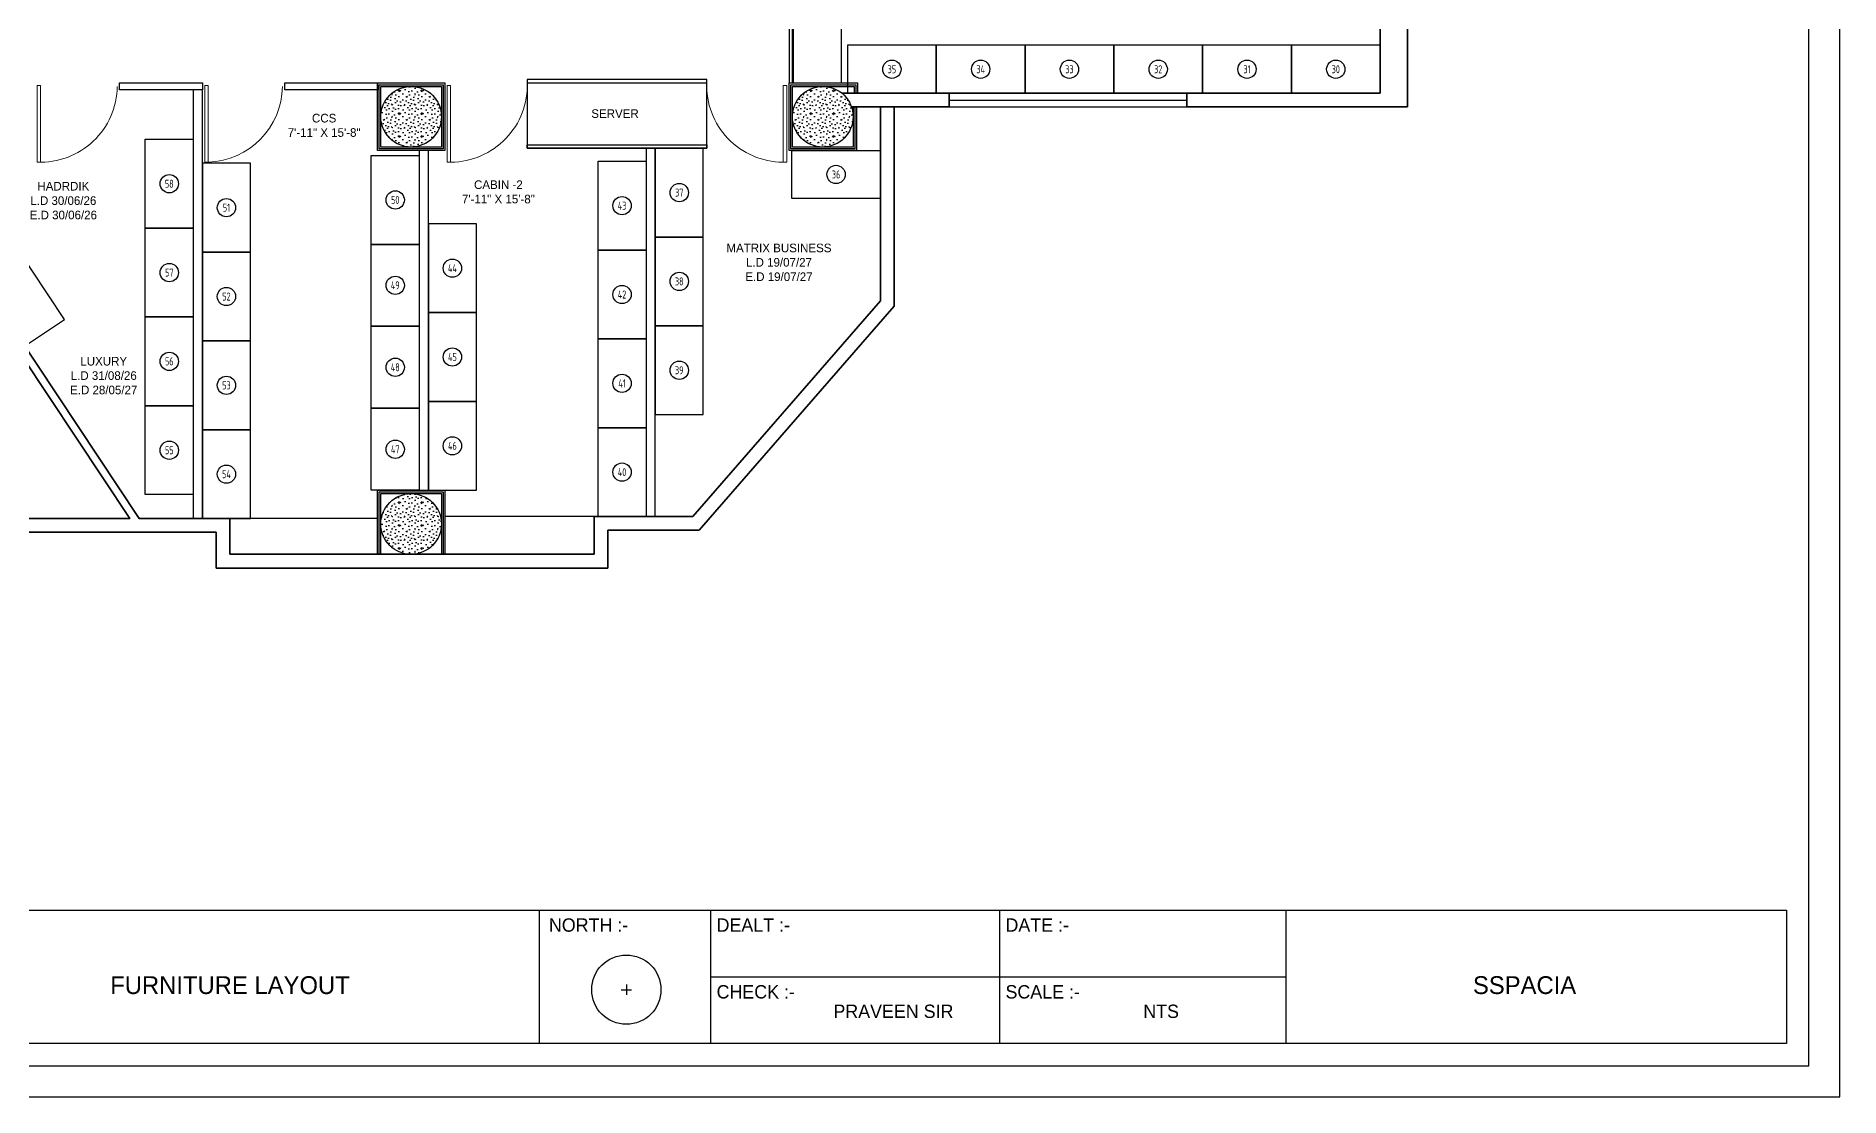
# Model space of a CAD drawing. Header units: millimetres. Extents: x 1886 to 3269, y 1050 to 1955.
# Drawn here: x 2480 to 3269, y 1050 to 1514 of the extents above; entities that cross this region are included whole.
import ezdxf
from ezdxf.enums import TextEntityAlignment as Align

# ---------------------------------------------------------------- set-up
doc = ezdxf.new("R2010")
doc.units = ezdxf.units.MM
for name, color, linetype in [('BH', 243, 'Continuous'), ('column', 5, 'Continuous'), ('door', 87, 'Continuous')]:
    doc.layers.add(name, color=color, linetype=linetype)
for name, color, linetype, lineweight in [('brick wall', 31, 'Continuous', 30), ('doors', 144, 'Continuous', 15), ('FUR', 12, 'Continuous', 30), ('Partition', 33, 'Continuous', 30), ('text', 7, 'Continuous', 15), ('WALL', 7, 'Continuous', 35)]:
    doc.layers.add(name, color=color, linetype=linetype, lineweight=lineweight)
doc.styles.add('VIBRANT', font='BKANT.TTF')
doc.styles.add('YQ_TEXT', font='SUPEROS.SHX', dxfattribs={"width": 0.8, "bigfont": 'HZDX.SHX'})
pattern_1 = [(0, (-226566.878, 28141.747), (0, 10), [0, -10]), (0, (-226566.778, 28138.247), (0, 10), [0, -10]), (0, (-226566.478, 28143.647), (0, 10), [0, -10]), (338.1986, (-226571.678, 28140.5468), (30.00000273, -9.999999105), [1.07703, -52.77462]), (216.8699, (-226570.678, 28140.1468), (29.999999178, 20.000001233), [0.5, -49.5]), (130.6013, (-226571.078, 28139.8468), (50.0000042124, -59.9999901816), [0.92195, -91.27349]), (206.5651, (-226574.378, 28138.647), (-9.99999158, -10.00001309), [0.22361, -22.13707]), (326.3099, (-226574.578, 28138.5468), (19.999995578, -10.000013345), [0.36056, -35.69496]), (108.4349, (-226574.278, 28138.3468), (-9.999984032, 20.000004346), [0.31623, -31.30655]), (225, (-226567.978, 28137.647), (-1e-15, -10.0000031), [0.42426, -13.71787]), (0, (-226568.278, 28137.347), (10, 10), [0.6, -9.4]), (135, (-226567.678, 28137.347), (-10.0000031, 0), [0.42426, -13.71787]), (251.5651, (-226569.178, 28144.0468), (9.999984032, 20.000004346), [0.31623, -31.30655]), (0, (-226569.278, 28143.747), (10, 10), [0.5, -9.5]), (143.1301, (-226568.778, 28143.7468), (-29.999999178, 20.000001233), [0.5, -49.5]), (213.6901, (-226574.478, 28144.1468), (19.999995578, 10.000013345), [0.36056, -35.69496]), (341.5651, (-226574.778, 28143.9468), (-20.000004346, 9.999984032), [0.63246, -30.99032]), (126.8699, (-226574.178, 28143.7468), (20.000001233, -29.999999178), [0.5, -49.5]), (0, (-226571.578, 28143.747), (0, 10), [0, -10]), (0, (-226574.278, 28141.147), (0, 10), [0, -10]), (0, (-226571.478, 28137.447), (0, 10), [0, -10]), (0, (-226568.778, 28140.547), (0, 10), [0, -10]), (0, (-226571.678, 28142.247), (0, 10), [0, -10]), (0, (-226573.878, 28142.547), (0, 10), [0, -10]), (0, (-226572.978, 28141.947), (0, 10), [0, -10]), (0, (-226573.378, 28139.547), (0, 10), [0, -10]), (0, (-226575.778, 28139.947), (0, 10), [0, -10]), (0, (-226575.678, 28142.247), (0, 10), [0, -10]), (0, (-226575.978, 28144.447), (0, 10), [0, -10]), (0, (-226572.878, 28144.847), (0, 10), [0, -10]), (0, (-226570.678, 28145.247), (0, 10), [0, -10]), (0, (-226567.178, 28144.847), (0, 10), [0, -10]), (0, (-226569.578, 28141.747), (0, 10), [0, -10]), (0, (-226570.578, 28143.547), (0, 10), [0, -10]), (0, (-226569.778, 28138.747), (0, 10), [0, -10]), (0, (-226572.778, 28138.247), (0, 10), [0, -10]), (0, (-226569.778, 28136.047), (0, 10), [0, -10]), (0, (-226573.078, 28136.647), (0, 10), [0, -10]), (0, (-226576.278, 28136.347), (0, 10), [0, -10]), (0, (-226575.078, 28135.847), (0, 10), [0, -10]), (0, (-226574.978, 28137.247), (0, 10), [0, -10]), (0, (-226568.278, 28135.647), (0, 10), [0, -10]), (0, (-226567.078, 28139.747), (0, 10), [0, -10]), (0, (-226567.578, 28142.747), (0, 10), [0, -10]), (0, (-226572.178, 28135.547), (0, 10), [0, -10])]

msp = doc.modelspace()

# ---------------------------------------------------------------- hatches: boundary and pattern name
at = {"layer": 'column', "lineweight": 25}
h = msp.add_hatch(dxfattribs=at)
h.set_pattern_fill('CONC', color=256, scale=10, style=0)
h.set_pattern_definition(pattern_1)
h.paths.add_polyline_path([(2630.65, 1478.69, 1), (2657.15, 1478.69, 1)])
h = msp.add_hatch(dxfattribs=at)
h.set_pattern_fill('CONC', color=256, scale=10, style=0)
h.set_pattern_definition(pattern_1)
h.paths.add_polyline_path([(2630.65, 1478.69, 1), (2657.15, 1478.69, 1)])
h = msp.add_hatch(dxfattribs=at)
h.set_pattern_fill('CONC', color=256, scale=10, style=0)
h.set_pattern_definition([(0, (-226386.878, 28141.747), (0, 10), [0, -10]), (0, (-226386.778, 28138.247), (0, 10), [0, -10]), (0, (-226386.478, 28143.647), (0, 10), [0, -10]), (338.1986, (-226391.678, 28140.5468), (30.00000273, -9.999999105), [1.07703, -52.77462]), (216.8699, (-226390.678, 28140.1468), (29.999999178, 20.000001233), [0.5, -49.5]), (130.6013, (-226391.078, 28139.8468), (50.0000042124, -59.9999901816), [0.92195, -91.27349]), (206.5651, (-226394.378, 28138.647), (-9.99999158, -10.00001309), [0.22361, -22.13707]), (326.3099, (-226394.578, 28138.5468), (19.999995578, -10.000013345), [0.36056, -35.69496]), (108.4349, (-226394.278, 28138.3468), (-9.999984032, 20.000004346), [0.31623, -31.30655]), (225, (-226387.978, 28137.647), (-1e-15, -10.0000031), [0.42426, -13.71787]), (0, (-226388.278, 28137.347), (10, 10), [0.6, -9.4]), (135, (-226387.678, 28137.347), (-10.0000031, 0), [0.42426, -13.71787]), (251.5651, (-226389.178, 28144.0468), (9.999984032, 20.000004346), [0.31623, -31.30655]), (0, (-226389.278, 28143.747), (10, 10), [0.5, -9.5]), (143.1301, (-226388.778, 28143.7468), (-29.999999178, 20.000001233), [0.5, -49.5]), (213.6901, (-226394.478, 28144.1468), (19.999995578, 10.000013345), [0.36056, -35.69496]), (341.5651, (-226394.778, 28143.9468), (-20.000004346, 9.999984032), [0.63246, -30.99032]), (126.8699, (-226394.178, 28143.7468), (20.000001233, -29.999999178), [0.5, -49.5]), (0, (-226391.578, 28143.747), (0, 10), [0, -10]), (0, (-226394.278, 28141.147), (0, 10), [0, -10]), (0, (-226391.478, 28137.447), (0, 10), [0, -10]), (0, (-226388.778, 28140.547), (0, 10), [0, -10]), (0, (-226391.678, 28142.247), (0, 10), [0, -10]), (0, (-226393.878, 28142.547), (0, 10), [0, -10]), (0, (-226392.978, 28141.947), (0, 10), [0, -10]), (0, (-226393.378, 28139.547), (0, 10), [0, -10]), (0, (-226395.778, 28139.947), (0, 10), [0, -10]), (0, (-226395.678, 28142.247), (0, 10), [0, -10]), (0, (-226395.978, 28144.447), (0, 10), [0, -10]), (0, (-226392.878, 28144.847), (0, 10), [0, -10]), (0, (-226390.678, 28145.247), (0, 10), [0, -10]), (0, (-226387.178, 28144.847), (0, 10), [0, -10]), (0, (-226389.578, 28141.747), (0, 10), [0, -10]), (0, (-226390.578, 28143.547), (0, 10), [0, -10]), (0, (-226389.778, 28138.747), (0, 10), [0, -10]), (0, (-226392.778, 28138.247), (0, 10), [0, -10]), (0, (-226389.778, 28136.047), (0, 10), [0, -10]), (0, (-226393.078, 28136.647), (0, 10), [0, -10]), (0, (-226396.278, 28136.347), (0, 10), [0, -10]), (0, (-226395.078, 28135.847), (0, 10), [0, -10]), (0, (-226394.978, 28137.247), (0, 10), [0, -10]), (0, (-226388.278, 28135.647), (0, 10), [0, -10]), (0, (-226387.078, 28139.747), (0, 10), [0, -10]), (0, (-226387.578, 28142.747), (0, 10), [0, -10]), (0, (-226392.178, 28135.547), (0, 10), [0, -10])])
h.paths.add_polyline_path([(2810.65, 1478.69, 1), (2837.15, 1478.69, 1)])
h = msp.add_hatch(dxfattribs=at)
h.set_pattern_fill('CONC', color=256, scale=10, style=0)
h.set_pattern_definition(pattern_1)
h.paths.add_polyline_path([(2630.65, 1300.69, 1), (2657.15, 1300.69, 1)])

# ---------------------------------------------------------------- linework, layer by layer
at = {"linetype": 'Continuous', "lineweight": 30}
for p, q in [((2699.92, 1131.97), (2699.92, 1073.6)), ((2774.79, 1131.97), (2774.79, 1073.6)), ((2901.12, 1131.97), (2901.12, 1073.6)), ((3026.39, 1131.97), (3026.39, 1073.6))]:
    msp.add_line(p, q, dxfattribs=at)
at = {"color": 251}
for p, q in [((2735.78, 1097.16), (2740.26, 1097.16)), ((2738.02, 1099.4), (2738.02, 1094.92))]:
    msp.add_line(p, q, dxfattribs=at)
for p, q in [((2774.79, 1102.78), (2901.12, 1102.78)), ((2901.12, 1102.78), (3026.39, 1102.78))]:
    msp.add_line(p, q)
at = {"linetype": 'Continuous', "lineweight": 30}
for points in [[(1899.49, 1941.88), (1899.49, 1063.87), (3255.11, 1063.87), (3255.11, 1941.88)], [(3245.38, 1073.6), (1909.22, 1073.6), (1909.22, 1131.97), (3245.38, 1131.97)]]:
    msp.add_lwpolyline(points, close=True, dxfattribs=at)
msp.add_circle((2738.02, 1097.16), 15.13, dxfattribs=at)
at = {"layer": 'BH'}
for centre in [(2854.13, 1499.44), (2892.95, 1499.44), (2931.77, 1499.44), (2970.6, 1499.44), (3009.42, 1499.44), (3048.24, 1499.44), (2538.15, 1449.4), (2829.74, 1453.44), (2636.96, 1442.32), (2736.15, 1439.82), (2761.15, 1445.53), (2563.15, 1438.93), (2538.15, 1410.57), (2661.96, 1412.49), (2563.15, 1400.11), (2636.96, 1404.99), (2736.15, 1400.99), (2761.15, 1406.7), (2538.15, 1371.75), (2636.96, 1369.17), (2661.96, 1373.67), (2563.15, 1361.29), (2736.15, 1362.17), (2761.15, 1367.88), (2538.15, 1332.93), (2636.96, 1333.35), (2661.96, 1334.85), (2563.15, 1322.46), (2736.15, 1323.35)]:
    msp.add_circle(centre, 4, dxfattribs=at)
at = {"layer": 'brick wall', "color": 31}
for points in [[(2516.35, 1493.44), (2552.65, 1493.44), (2552.65, 1490.44), (2516.35, 1490.44)], [(2588.63, 1493.44), (2629.15, 1493.44), (2629.15, 1490.44), (2588.63, 1490.44)], [(2647.46, 1315.44), (2651.46, 1315.44), (2651.46, 1463.94), (2647.46, 1463.94)], [(2746.65, 1303.94), (2750.65, 1303.94), (2750.65, 1464.94), (2746.65, 1464.94)]]:
    msp.add_lwpolyline(points, close=True, dxfattribs=at)
msp.add_lwpolyline([(2548.65, 1490.44), (2548.65, 1303.05), (2552.65, 1303.05), (2552.65, 1490.44)], dxfattribs=at)
at = {"layer": 'column'}
msp.add_circle((2643.9, 1478.69), 13.25, dxfattribs=at)
at = {"layer": 'column', "lineweight": 30}
for centre in [(2643.9, 1478.69), (2823.9, 1478.69), (2643.9, 1300.69)]:
    msp.add_circle(centre, 13.25, dxfattribs=at)
at = {"layer": 'Defpoints', "color": 1, "linetype": 'Continuous', "lineweight": -3}
msp.add_lwpolyline([(1885.92, 1955.46), (1885.92, 1050.29), (3268.69, 1050.29), (3268.69, 1955.46)], close=True, dxfattribs=at)
at = {"layer": 'door', "color": 0}
msp.add_line((2879.15, 1485.94), (2983.15, 1485.94), dxfattribs=at)
msp.add_lwpolyline([(2983.15, 1488.94), (2879.15, 1488.94), (2879.15, 1482.94), (2983.15, 1482.94)], close=True, dxfattribs=at)
at = {"layer": 'doors'}
for points in [[(2480.41, 1458.83), (2481.91, 1458.83), (2481.91, 1492.32), (2480.41, 1492.32)], [(2553.65, 1458.83), (2555.15, 1458.83), (2555.15, 1492.32), (2553.65, 1492.32)], [(2659.66, 1458.83), (2661.16, 1458.83), (2661.16, 1492.32), (2659.66, 1492.32)], [(2808.14, 1458.83), (2806.64, 1458.83), (2806.64, 1492.32), (2808.14, 1492.32)]]:
    msp.add_lwpolyline(points, close=True, dxfattribs=at)
for centre, start, end in [((2481.91, 1492.32), 267.43301, 359.3421), ((2554.15, 1492.31), 271.71101, 359.3421), ((2661.16, 1492.32), 267.43301, 359.3421), ((2806.64, 1492.32), 180.6579, 272.56699)]:
    msp.add_arc(centre, 33.49, start, end, dxfattribs=at)
at = {"layer": 'FUR'}
for points in [[(2809.15, 1493.44), (2832.15, 1493.44), (2832.15, 1559.6), (2809.15, 1559.6)], [(2810.65, 1559.6), (2809.15, 1559.6), (2809.15, 1493.44), (2810.65, 1493.44)], [(2811.15, 1559.6), (2810.65, 1559.6), (2810.65, 1493.44), (2811.15, 1493.44)], [(2834.72, 1488.94), (2873.54, 1488.94), (2873.54, 1509.94), (2834.72, 1509.94)], [(2873.54, 1488.94), (2912.36, 1488.94), (2912.36, 1509.94), (2873.54, 1509.94)], [(2912.36, 1488.94), (2951.19, 1488.94), (2951.19, 1509.94), (2912.36, 1509.94)], [(2951.19, 1488.94), (2990.01, 1488.94), (2990.01, 1509.94), (2951.19, 1509.94)], [(2990.01, 1488.94), (3028.83, 1488.94), (3028.83, 1509.94), (2990.01, 1509.94)], [(3028.83, 1488.94), (3067.65, 1488.94), (3067.65, 1509.94), (3028.83, 1509.94)], [(2694.65, 1464.94), (2773.15, 1464.94), (2773.15, 1494.94), (2694.65, 1494.94)], [(2773.15, 1494.94), (2694.65, 1494.94), (2694.65, 1493.44), (2773.15, 1493.44)], [(2548.65, 1468.81), (2548.65, 1429.98), (2527.65, 1429.98), (2527.65, 1468.81)], [(2647.46, 1461.73), (2647.46, 1422.9), (2626.46, 1422.9), (2626.46, 1461.73)], [(2773.15, 1464.94), (2694.65, 1464.94), (2694.65, 1466.44), (2773.15, 1466.44)], [(2750.65, 1464.94), (2750.65, 1426.11), (2771.65, 1426.11), (2771.65, 1464.94)], [(2810.33, 1463.94), (2849.15, 1463.94), (2849.15, 1442.94), (2810.33, 1442.94)], [(2552.65, 1458.34), (2552.65, 1419.52), (2573.65, 1419.52), (2573.65, 1458.34)], [(2746.65, 1459.23), (2746.65, 1420.4), (2725.65, 1420.4), (2725.65, 1459.23)], [(2548.65, 1429.98), (2548.65, 1391.16), (2527.65, 1391.16), (2527.65, 1429.98)], [(2651.46, 1431.9), (2651.46, 1393.08), (2672.46, 1393.08), (2672.46, 1431.9)], [(2453.4, 1410.8), (2474.9, 1378.47), (2492.39, 1390.1), (2470.89, 1422.43)], [(2647.46, 1422.9), (2647.46, 1387.08), (2626.46, 1387.08), (2626.46, 1422.9)], [(2746.65, 1420.4), (2746.65, 1381.58), (2725.65, 1381.58), (2725.65, 1420.4)], [(2750.65, 1426.11), (2750.65, 1387.29), (2771.65, 1387.29), (2771.65, 1426.11)], [(2552.65, 1419.52), (2552.65, 1380.7), (2573.65, 1380.7), (2573.65, 1419.52)], [(2548.65, 1391.16), (2548.65, 1352.34), (2527.65, 1352.34), (2527.65, 1391.16)], [(2651.46, 1393.08), (2651.46, 1354.26), (2672.46, 1354.26), (2672.46, 1393.08)], [(2552.65, 1380.7), (2552.65, 1341.87), (2573.65, 1341.87), (2573.65, 1380.7)], [(2647.46, 1387.08), (2647.46, 1351.26), (2626.46, 1351.26), (2626.46, 1387.08)], [(2746.65, 1381.58), (2746.65, 1342.76), (2725.65, 1342.76), (2725.65, 1381.58)], [(2750.65, 1387.29), (2750.65, 1348.47), (2771.65, 1348.47), (2771.65, 1387.29)], [(2548.65, 1352.34), (2548.65, 1313.52), (2527.65, 1313.52), (2527.65, 1352.34)], [(2647.46, 1351.26), (2647.46, 1315.44), (2626.46, 1315.44), (2626.46, 1351.26)], [(2651.46, 1354.26), (2651.46, 1315.44), (2672.46, 1315.44), (2672.46, 1354.26)], [(2552.65, 1341.87), (2552.65, 1303.05), (2573.65, 1303.05), (2573.65, 1341.87)], [(2746.65, 1342.76), (2746.65, 1303.94), (2725.65, 1303.94), (2725.65, 1342.76)]]:
    msp.add_lwpolyline(points, close=True, dxfattribs=at)
at = {"layer": 'FUR', "color": 5}
for points in [[(2629.15, 1303.07), (2564.65, 1303.07), (2564.65, 1303.05), (2564.65, 1303.05), (2564.65, 1287.44), (2629.15, 1287.44)], [(2723.9, 1303.94), (2723.9, 1303.94), (2723.9, 1303.94), (2658.65, 1303.94), (2658.65, 1287.44), (2723.9, 1287.44)]]:
    msp.add_lwpolyline(points, close=True, dxfattribs=at)
at = {"layer": 'Partition', "color": 3}
for points in [[(2629.15, 1493.44), (2658.65, 1493.44), (2658.65, 1463.94), (2629.15, 1463.94)], [(2629.9, 1492.69), (2657.9, 1492.69), (2657.9, 1464.69), (2629.9, 1464.69)], [(2630.65, 1491.94), (2657.15, 1491.94), (2657.15, 1465.44), (2630.65, 1465.44)]]:
    msp.add_lwpolyline(points, close=True, dxfattribs=at)
for points in [[(2838.65, 1482.94), (2838.65, 1463.94), (2809.15, 1463.94), (2809.15, 1493.44), (2839.15, 1493.44), (2839.15, 1488.94)], [(2837.9, 1482.94), (2837.9, 1464.69), (2809.9, 1464.69), (2809.9, 1492.69), (2838.4, 1492.69), (2838.4, 1488.94)], [(2837.15, 1482.94), (2837.15, 1465.44), (2810.65, 1465.44), (2810.65, 1491.94), (2837.65, 1491.94), (2837.65, 1488.94)], [(2629.15, 1287.44), (2629.15, 1315.44), (2658.65, 1315.44), (2658.65, 1287.44)], [(2629.9, 1287.44), (2629.9, 1314.69), (2657.9, 1314.69), (2657.9, 1287.44)], [(2630.65, 1287.44), (2630.65, 1313.94), (2657.15, 1313.94), (2657.15, 1287.44)]]:
    msp.add_lwpolyline(points, dxfattribs=at)
at = {"layer": 'WALL', "color": 0}
for p, q in [((3079.65, 1482.94), (3079.65, 1603.94)), ((3067.65, 1488.94), (3067.65, 1596.94)), ((2879.15, 1488.94), (2832.3, 1488.94)), ((2879.15, 1482.94), (2836.45, 1482.94)), ((2849.15, 1482.94), (2849.15, 1398.18)), ((2855.15, 1395.94), (2855.15, 1482.94)), ((3067.65, 1488.94), (3007.15, 1488.94)), ((3079.65, 1482.94), (3007.15, 1482.94)), ((2767.11, 1303.94), (2849.15, 1398.18)), ((2769.84, 1297.94), (2855.15, 1395.94)), ((2564.65, 1287.44), (2564.65, 1303.05)), ((2723.9, 1287.44), (2723.9, 1303.94)), ((2723.9, 1303.94), (2767.11, 1303.94)), ((2558.65, 1297.05), (2558.65, 1281.44)), ((2729.9, 1281.44), (2729.9, 1297.94)), ((2729.9, 1297.94), (2769.84, 1297.94)), ((2564.65, 1287.44), (2723.9, 1287.44)), ((2558.65, 1281.44), (2729.9, 1281.44))]:
    msp.add_line(p, q, dxfattribs=at)
at = {"layer": 'WALL'}
for points in [[(2855.15, 1482.94), (2855.15, 1482.94), (2879.15, 1482.94), (2879.15, 1488.94), (2855.15, 1488.94)], [(3007.15, 1488.94), (2983.15, 1488.94), (2983.15, 1482.94), (3007.15, 1482.94)], [(2449.9, 1463.94), (2449.9, 1409.74), (2520.86, 1303.05), (2357.46, 1303.05), (2357.46, 1285.41), (2382.46, 1263.16)]]:
    msp.add_lwpolyline(points, dxfattribs=at)
at = {"layer": 'WALL', "color": 0}
for points in [[(2453.4, 1410.8), (2525.06, 1303.05), (2564.65, 1303.05)], [(2363.46, 1159.94), (2363.46, 1177.74), (2388.46, 1199.99), (2388.46, 1265.85), (2363.46, 1288.1), (2363.46, 1297.05), (2558.65, 1297.05)]]:
    msp.add_lwpolyline(points, dxfattribs=at)

# ---------------------------------------------------------------- texts
at = {"linetype": 'Continuous', "style": 'VIBRANT'}
for s, p in [('NORTH :-', (2704.16, 1122.49)), ('DEALT :-', (2777.47, 1122.49)), ('DATE :-', (2903.81, 1122.49)), ('CHECK :-', (2777.47, 1093.3)), ('SCALE :-', (2903.81, 1093.3))]:
    msp.add_text(s, height=5.838, dxfattribs=at).set_placement(p)
at = {"style": 'VIBRANT'}
for s, height, p in [('FURNITURE LAYOUT', 7.7878, (2512.33, 1095.25)), ('SSPACIA', 7.788, (3108.22, 1095.25)), ('PRAVEEN SIR', 5.8375, (2828.56, 1084.79)), ('NTS', 5.838, (2964.06, 1084.79))]:
    msp.add_text(s, height=height, dxfattribs=at).set_placement(p)
at = {"layer": 'BH', "style": 'YQ_TEXT', "width": 0.8}
for s, p in [('35', (2854.13, 1499.44)), ('34', (2892.95, 1499.44)), ('33', (2931.77, 1499.44)), ('32', (2970.6, 1499.44)), ('31', (3009.42, 1499.44)), ('30', (3048.24, 1499.44)), ('36', (2829.74, 1453.44)), ('58', (2538.15, 1449.4)), ('50', (2636.96, 1442.32)), ('37', (2761.15, 1445.53)), ('51', (2563.15, 1438.93)), ('43', (2736.15, 1439.82)), ('57', (2538.15, 1410.57)), ('44', (2661.96, 1412.49)), ('49', (2636.96, 1404.99)), ('38', (2761.15, 1406.7)), ('52', (2563.15, 1400.11)), ('42', (2736.15, 1400.99)), ('56', (2538.15, 1371.75)), ('45', (2661.96, 1373.67)), ('48', (2636.96, 1369.17)), ('39', (2761.15, 1367.88)), ('53', (2563.15, 1361.29)), ('41', (2736.15, 1362.17)), ('55', (2538.15, 1332.93)), ('47', (2636.96, 1333.35)), ('46', (2661.96, 1334.85)), ('54', (2563.15, 1322.46)), ('40', (2736.15, 1323.35))]:
    msp.add_text(s, height=3.5, dxfattribs=at).set_placement(p, align=Align.MIDDLE)
at = {"layer": 'text', "char_height": 3.7704, "attachment_point": 1, "style": 'VIBRANT'}
for s, insert, width in [('\\pxqc;CCS\\P7\'-11" X 15\'-8"', (2589.84, 1479.95), 32.0639), ('\\pqc;SERVER', (2688.78, 1481.94, 0), 88.5904), ('\\pxqc;{\\C1;HADRDIK\\P\\C5;L.D 30/06/26\\P}E.D 30/06/26', (2447.54, 1450.19), 88.5904), ('\\pxqc;CABIN -2\\P7\'-11" X 15\'-8"', (2666.03, 1450.87), 32.0639), ('\\pxqc;{\\C1;MATRIX BUSINESS\\P\\C5;L.D 19/07/27\\P}E.D 19/07/27', (2760.46, 1423.22), 88.5904), ('\\pxqc;{\\C1;LUXURY \\P\\C5;L.D 31/08/26\\P}E.D 28/05/27', (2465.2, 1373.72), 88.5904)]:
    msp.add_mtext(s, dxfattribs=dict(at, insert=insert, width=width))

doc.saveas('drawing.dxf')
